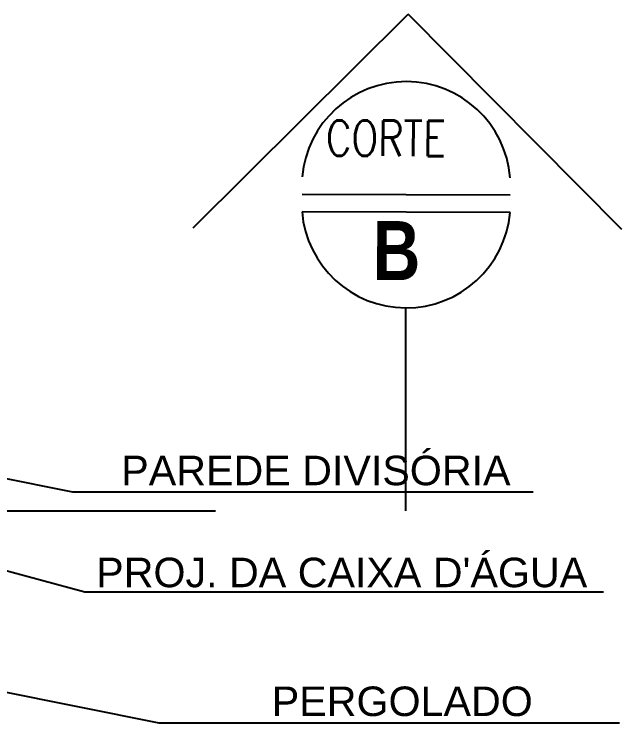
# Model space of a CAD drawing. Header units: millimetres. Extents: x 1540 to 1603, y 509.1 to 598.2.
# Drawn here: x 1552.965 to 1555.025, y 541.486 to 543.888 of the extents above; entities that cross this region are included whole.
import ezdxf

# ---------------------------------------------------------------- set-up
doc = ezdxf.new("R2010")
doc.units = ezdxf.units.MM
doc.linetypes.add('DASHDOT2', pattern=[12.7, 6.35, -3.175, 0, -3.175])
doc.layers.add('A-PEN-R', color=1, linetype='Continuous')
doc.layers.add('L-Cortes', color=2, linetype='Continuous')
doc.layers.add('A-TXT-G', color=3, linetype='Continuous', lineweight=30)
doc.layers.add('COTAS', color=53, linetype='Continuous', lineweight=9)
doc.styles.add('CARIMBO_DADOS', font='arial.ttf', dxfattribs={"height": 0.1})
doc.styles.add('REG60', font='romans.shx', dxfattribs={"width": 0.8, "height": 0.15})
doc.styles.add('SANSSERIF2', font='sanssb__.ttf', dxfattribs={"width": 0.8})
doc.dimstyles.new('COTAS_EXTERNAS', dxfattribs={"dimtxt": 0.1, "dimasz": 0.01, "dimexe": 0, "dimexo": 0, "dimgap": 0.07, "dimtad": 1, "dimzin": 5, "dimdsep": 46, "dimtxsty": 'CARIMBO_DADOS', "dimblk1": 'CIRCULOS', "dimblk2": 'CIRCULOS', "dimsah": 1, "dimcen": 0, "dimse1": 1, "dimse2": 1, "dimclrd": 8, "dimclre": 8, "dimclrt": 230, "dimadec": 0, "dimazin": 0, "dimtfac": 100, "dimtix": 1, "dimtmove": 2, "dimatfit": 3, "dimldrblk": 'CIRCULOS', "dimfxl": 1, "dimtolj": 1, "dimtzin": 5, "dimarcsym": 0})

# ---------------------------------------------------------------- blocks, each defined once
blk = doc.blocks.new('CIRCULOS')
at = {"layer": 'COTAS'}
for p, q in [((0, 4), (0, -4)), ((-4, 0), (4, 0))]:
    blk.add_line(p, q, dxfattribs=at)
for radius in [2, 1]:
    blk.add_circle((0, 0), radius, dxfattribs=at)

msp = doc.modelspace()

# ---------------------------------------------------------------- linework, layer by layer
at = {"color": 6}
for p in [(1553.5717, 543.164), (1555.0247, 543.1587)]:
    msp.add_line(p, (1554.3009, 543.8878), dxfattribs=at)
for p, q in [((1554.646, 543.2747), (1553.9409, 543.2773)), ((1554.6458, 543.2157), (1553.9407, 543.2183))]:
    msp.add_line(p, q)
for centre, start, end in [((1554.2936, 543.3054), 4.5691, 175.0088), ((1554.2934, 543.2465), 184.5691, 355.0088)]:
    msp.add_arc(centre, 0.3538, start, end)
at = {"layer": 'A-PEN-R', "linetype": 'DASHDOT2', "ltscale": 0.3}
for p, q in [((1554.2921, 542.205), (1554.2921, 542.8927)), ((1543.9228, 542.205), (1554.2921, 542.205))]:
    msp.add_line(p, q, dxfattribs=at)

# ---------------------------------------------------------------- texts
at = {"color": 230, "char_height": 0.1, "attachment_point": 5, "style": 'CARIMBO_DADOS'}
for s, insert in [('PAREDE DIVISÓRIA', (1553.9877, 542.3409)), ("PROJ. DA CAIXA D'ÁGUA", (1554.0752, 541.9953)), ('PERGOLADO', (1554.2805, 541.5587))]:
    msp.add_mtext(s, dxfattribs=dict(at, insert=insert))
at = {"layer": 'L-Cortes', "color": 7, "width": 0.8}
for s, height, style, p in [('CORTE', 0.12, 'REG60', (1554.0217, 543.4081)), ('B', 0.2, 'SANSSERIF2', (1554.18, 542.9869))]:
    msp.add_text(s, height=height, rotation=359.789, dxfattribs=dict(at, style=style)).set_placement(p)

# ---------------------------------------------------------------- leaders
at = {"layer": 'A-TXT-G', "ltscale": 0.05}
for points in [[(1552.0075, 542.5011), (1553.1626, 542.2687), (1554.724, 542.2687)], [(1551.8507, 542.2954), (1553.2048, 541.9302), (1554.9629, 541.9302)], [(1552.3003, 541.7189), (1553.4554, 541.4864), (1555.0168, 541.4864)]]:
    msp.add_leader(points, dimstyle='COTAS_EXTERNAS', override={"dimgap": 0.07, "dimtad": 0, "dimfxl": 0, "dimfxlon": 1, "dimarcsym": 1}, dxfattribs=at)

doc.saveas('drawing.dxf')
